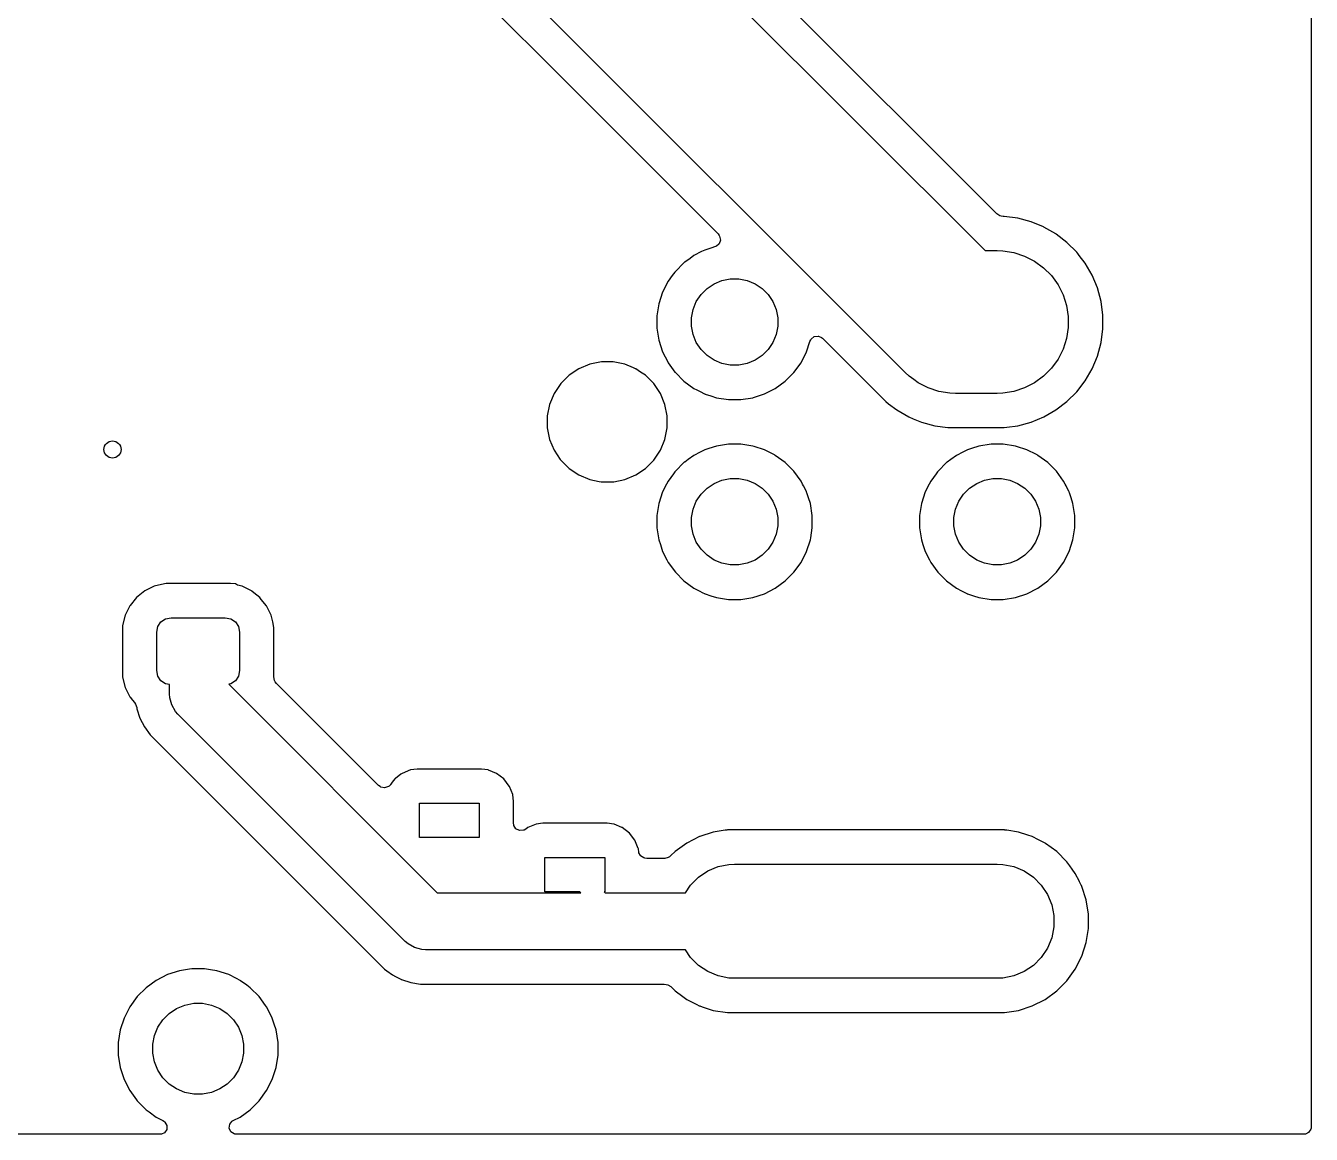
# Model space of a CAD drawing. Header units: inches. Extents: x 1.32 to 5.22, y -7.01 to -1.14.
# Drawn here: x 4.33 to 5.217, y -7.008 to -6.243 of the extents above; entities that cross this region are included whole.
import ezdxf

# ---------------------------------------------------------------- set-up
doc = ezdxf.new("R2010")
doc.units = ezdxf.units.IN
doc.header["$MEASUREMENT"] = 0
doc.layers.add('B.Cu', color=153, linetype='CONTINUOUS', true_color=0x4d7fc4)

msp = doc.modelspace()

# ---------------------------------------------------------------- linework, layer by layer
at = {"layer": 'B.Cu', "linetype": 'CONTINUOUS'}
for p, q in [((5.21652, -3.98178), (5.21652, -7.00227)), ((4.99959, -6.37294), (4.51966, -5.89301)), ((4.49409, -5.90088), (4.99152, -6.3983)), ((4.93634, -6.48231), (4.41008, -5.95606)), ((4.38999, -5.9694), (4.70321, -6.28262)), ((4.70321, -6.28262), (4.80737, -6.38678)), ((5.00167, -6.37417), (4.99959, -6.37294)), ((5.00266, -6.37446), (5.00167, -6.37417)), ((5.00404, -6.37466), (5.00266, -6.37446)), ((5.00466, -6.37466), (5.00404, -6.37466)), ((5.01412, -6.37591), (5.00466, -6.37466)), ((5.00466, -6.37466), (5.00466, -6.37466)), ((5.00466, -6.37466), (5.00466, -6.37466)), ((5.02335, -6.37838), (5.01412, -6.37591)), ((5.03187, -6.38191), (5.02335, -6.37838)), ((5.03217, -6.38203), (5.03187, -6.38191)), ((5.03187, -6.38191), (5.03187, -6.38191)), ((5.03187, -6.38191), (5.03187, -6.38191)), ((5.04044, -6.38681), (5.03217, -6.38203)), ((5.03217, -6.38203), (5.03217, -6.38203)), ((4.80737, -6.38678), (4.8082, -6.38789)), ((4.80905, -6.39106), (4.80809, -6.39364)), ((4.8082, -6.38789), (4.80844, -6.38832)), ((4.80844, -6.38832), (4.80846, -6.38837)), ((4.80846, -6.38837), (4.80905, -6.39106)), ((5.04046, -6.38682), (5.04044, -6.38681)), ((5.04044, -6.38681), (5.04044, -6.38681)), ((5.04051, -6.38686), (5.04046, -6.38682)), ((5.04802, -6.39262), (5.04051, -6.38686)), ((5.05477, -6.39937), (5.04802, -6.39262)), ((5.04802, -6.39262), (5.04802, -6.39262)), ((5.04802, -6.39262), (5.04802, -6.39262)), ((5.04802, -6.39262), (5.04802, -6.39262)), ((4.79605, -6.39898), (4.7907, -6.4017)), ((4.79822, -6.39788), (4.79605, -6.39898)), ((4.80236, -6.39653), (4.79822, -6.39788)), ((4.80554, -6.3955), (4.80236, -6.39653)), ((4.80628, -6.39519), (4.80554, -6.3955)), ((4.80635, -6.39515), (4.80628, -6.39519)), ((4.80801, -6.39374), (4.80635, -6.39515)), ((4.80809, -6.39364), (4.80801, -6.39374)), ((4.80809, -6.39364), (4.80809, -6.39364)), ((4.99152, -6.3983), (4.99988, -6.3983)), ((4.99988, -6.3983), (5.00374, -6.39845)), ((5.00374, -6.39845), (5.01137, -6.39966)), ((5.01137, -6.39966), (5.01871, -6.40205)), ((5.05549, -6.40031), (5.05477, -6.39937)), ((5.05477, -6.39937), (5.05477, -6.39937)), ((5.05652, -6.40165), (5.05549, -6.40031)), ((4.78406, -6.40648), (4.77775, -6.4128)), ((4.78435, -6.40632), (4.78406, -6.40648)), ((4.78805, -6.40363), (4.78435, -6.40632)), ((4.7907, -6.4017), (4.78805, -6.40363)), ((4.78805, -6.40363), (4.78805, -6.40363)), ((4.7907, -6.4017), (4.7907, -6.4017)), ((5.01871, -6.40205), (5.02559, -6.40555)), ((5.02559, -6.40555), (5.03184, -6.41009)), ((5.03184, -6.41009), (5.0373, -6.41555)), ((5.06059, -6.40695), (5.05652, -6.40165)), ((5.05652, -6.40165), (5.05652, -6.40165)), ((5.06536, -6.41522), (5.06059, -6.40695)), ((4.77579, -6.41555), (4.77297, -6.41944)), ((4.77758, -6.41309), (4.77579, -6.41555)), ((4.77579, -6.41555), (4.77579, -6.41555)), ((4.77775, -6.4128), (4.77758, -6.41309)), ((4.80467, -6.42113), (4.81009, -6.41888)), ((4.81009, -6.41888), (4.81584, -6.41774)), ((4.81584, -6.41774), (4.82171, -6.41774)), ((4.82171, -6.41774), (4.82746, -6.41888)), ((4.82746, -6.41888), (4.83288, -6.42113)), ((5.0373, -6.41555), (5.04184, -6.4218)), ((5.06902, -6.42405), (5.06536, -6.41522)), ((5.06536, -6.41522), (5.06536, -6.41522)), ((5.06536, -6.41522), (5.06536, -6.41522)), ((4.76914, -6.42695), (4.76653, -6.43497)), ((4.77297, -6.41944), (4.76914, -6.42695)), ((4.76914, -6.42695), (4.76914, -6.42695)), ((4.76914, -6.42695), (4.76914, -6.42695)), ((4.77297, -6.41944), (4.77297, -6.41944)), ((4.79565, -6.42853), (4.7998, -6.42438)), ((4.7998, -6.42438), (4.80467, -6.42113)), ((4.83288, -6.42113), (4.83776, -6.42438)), ((4.83776, -6.42438), (4.84191, -6.42853)), ((5.04184, -6.4218), (5.04535, -6.42868)), ((5.07149, -6.43327), (5.06902, -6.42405)), ((4.76653, -6.43497), (4.76521, -6.4433)), ((4.79014, -6.43883), (4.79239, -6.43341)), ((4.79239, -6.43341), (4.79565, -6.42853)), ((4.84191, -6.42853), (4.84517, -6.43341)), ((4.84517, -6.43341), (4.84741, -6.43883)), ((5.04535, -6.42868), (5.04773, -6.43603)), ((5.04773, -6.43603), (5.04894, -6.44365)), ((5.07273, -6.44274), (5.07149, -6.43327)), ((4.76521, -6.4433), (4.76521, -6.45173)), ((4.789, -6.44458), (4.79014, -6.43883)), ((4.789, -6.45045), (4.789, -6.44458)), ((4.84741, -6.43883), (4.84855, -6.44458)), ((4.84855, -6.44458), (4.84855, -6.45045)), ((5.04894, -6.44365), (5.04894, -6.45137)), ((5.07273, -6.45229), (5.07273, -6.44274)), ((4.76521, -6.45173), (4.76653, -6.46006)), ((4.79014, -6.4562), (4.789, -6.45045)), ((4.84855, -6.45045), (4.84741, -6.4562)), ((5.04894, -6.45137), (5.04773, -6.459)), ((5.07149, -6.46176), (5.07273, -6.45229)), ((4.76653, -6.46006), (4.76653, -6.46006)), ((4.76653, -6.46006), (4.76914, -6.46807)), ((4.79239, -6.46162), (4.79014, -6.4562)), ((4.79565, -6.4665), (4.79239, -6.46162)), ((4.84517, -6.46162), (4.84191, -6.4665)), ((4.84741, -6.4562), (4.84517, -6.46162)), ((4.86842, -6.46807), (4.8707, -6.46104)), ((4.8707, -6.46104), (4.87132, -6.45979)), ((4.87132, -6.45979), (4.87163, -6.45934)), ((4.87163, -6.45934), (4.87375, -6.4576)), ((4.87375, -6.4576), (4.87649, -6.45728)), ((4.87649, -6.45728), (4.87662, -6.45731)), ((4.87662, -6.45731), (4.87863, -6.45815)), ((4.87863, -6.45815), (4.87869, -6.45819)), ((4.87869, -6.45819), (4.8793, -6.45871)), ((4.8793, -6.45871), (4.9161, -6.49551)), ((5.04773, -6.459), (5.04535, -6.46635)), ((5.06902, -6.47098), (5.07149, -6.46176)), ((4.76914, -6.46807), (4.77269, -6.47505)), ((4.7998, -6.47064), (4.79565, -6.4665)), ((4.80467, -6.4739), (4.7998, -6.47064)), ((4.83776, -6.47064), (4.83288, -6.4739)), ((4.84191, -6.4665), (4.83776, -6.47064)), ((4.86459, -6.47559), (4.86842, -6.46807)), ((5.04535, -6.46635), (5.04184, -6.47323)), ((5.06536, -6.47981), (5.06902, -6.47098)), ((4.71139, -6.47976), (4.70462, -6.48429)), ((4.71892, -6.47664), (4.71139, -6.47976)), ((4.72691, -6.47505), (4.71892, -6.47664)), ((4.71892, -6.47664), (4.71892, -6.47664)), ((4.73506, -6.47505), (4.72691, -6.47505)), ((4.72691, -6.47505), (4.72691, -6.47505)), ((4.72691, -6.47505), (4.72691, -6.47505)), ((4.74305, -6.47664), (4.73506, -6.47505)), ((4.73506, -6.47505), (4.73506, -6.47505)), ((4.73506, -6.47505), (4.73506, -6.47505)), ((4.74905, -6.47913), (4.74305, -6.47664)), ((4.74305, -6.47664), (4.74305, -6.47664)), ((4.74305, -6.47664), (4.74305, -6.47664)), ((4.74305, -6.47664), (4.74305, -6.47664)), ((4.75047, -6.47972), (4.74905, -6.47913)), ((4.7505, -6.47973), (4.75047, -6.47972)), ((4.75057, -6.47976), (4.7505, -6.47973)), ((4.75396, -6.48202), (4.75057, -6.47976)), ((4.77269, -6.47505), (4.77269, -6.47505)), ((4.77269, -6.47505), (4.77297, -6.47559)), ((4.77297, -6.47559), (4.77764, -6.48202)), ((4.81009, -6.47615), (4.80467, -6.4739)), ((4.81584, -6.47729), (4.81009, -6.47615)), ((4.82171, -6.47729), (4.81584, -6.47729)), ((4.82746, -6.47615), (4.82171, -6.47729)), ((4.83288, -6.4739), (4.82746, -6.47615)), ((4.85963, -6.48241), (4.86459, -6.47559)), ((5.0373, -6.47947), (5.03184, -6.48494)), ((5.04184, -6.47323), (5.0373, -6.47947)), ((5.06059, -6.48808), (5.06536, -6.47981)), ((4.69886, -6.49005), (4.69433, -6.49682)), ((4.70462, -6.48429), (4.69886, -6.49005)), ((4.75735, -6.48429), (4.75396, -6.48202)), ((4.75396, -6.48202), (4.75396, -6.48202)), ((4.76311, -6.49005), (4.75735, -6.48429)), ((4.75735, -6.48429), (4.75735, -6.48429)), ((4.76763, -6.49682), (4.76311, -6.49005)), ((4.76311, -6.49005), (4.76311, -6.49005)), ((4.76311, -6.49005), (4.76311, -6.49005)), ((4.76311, -6.49005), (4.76311, -6.49005)), ((4.76311, -6.49005), (4.76311, -6.49005)), ((4.76311, -6.49005), (4.76311, -6.49005)), ((4.76311, -6.49005), (4.76311, -6.49005)), ((4.76311, -6.49005), (4.76311, -6.49005)), ((4.77764, -6.48202), (4.77792, -6.48241)), ((4.77792, -6.48241), (4.78388, -6.48837)), ((4.78388, -6.48837), (4.7907, -6.49332)), ((4.84685, -6.49332), (4.85367, -6.48837)), ((4.85367, -6.48837), (4.85963, -6.48241)), ((4.93917, -6.48494), (4.93634, -6.48231)), ((4.94242, -6.48729), (4.93917, -6.48494)), ((4.94542, -6.48947), (4.94242, -6.48729)), ((4.9523, -6.49298), (4.94542, -6.48947)), ((5.02559, -6.48947), (5.01871, -6.49298)), ((5.03184, -6.48494), (5.02559, -6.48947)), ((5.05477, -6.49565), (5.06059, -6.48808)), ((4.69433, -6.49682), (4.69121, -6.50435)), ((4.77075, -6.50435), (4.76763, -6.49682)), ((4.7907, -6.49332), (4.79279, -6.49439)), ((4.79279, -6.49439), (4.79508, -6.49556)), ((4.79508, -6.49556), (4.79796, -6.49702)), ((4.79796, -6.49702), (4.79803, -6.49706)), ((4.79803, -6.49706), (4.79817, -6.49713)), ((4.79817, -6.49713), (4.79825, -6.49717)), ((4.79825, -6.49717), (4.7984, -6.49721)), ((4.7984, -6.49721), (4.80251, -6.49855)), ((4.80251, -6.49855), (4.80251, -6.49855)), ((4.80251, -6.49855), (4.80251, -6.49855)), ((4.80251, -6.49855), (4.80623, -6.49976)), ((4.83173, -6.49963), (4.83934, -6.49715)), ((4.83934, -6.49715), (4.84685, -6.49332)), ((4.9161, -6.49551), (4.91611, -6.49552)), ((4.91611, -6.49552), (4.91957, -6.49898)), ((4.91957, -6.49898), (4.923, -6.50241)), ((4.95965, -6.49537), (4.9523, -6.49298)), ((4.96727, -6.49657), (4.95965, -6.49537)), ((4.97114, -6.49673), (4.96727, -6.49657)), ((4.99988, -6.49673), (4.97114, -6.49673)), ((5.00374, -6.49657), (4.99988, -6.49673)), ((5.01137, -6.49537), (5.00374, -6.49657)), ((5.01871, -6.49298), (5.01137, -6.49537)), ((5.04802, -6.50241), (5.05477, -6.49565)), ((5.05477, -6.49565), (5.05477, -6.49565)), ((4.69121, -6.50435), (4.68962, -6.51234)), ((4.69121, -6.50435), (4.69121, -6.50435)), ((4.77234, -6.51234), (4.77075, -6.50435)), ((4.80623, -6.49976), (4.81456, -6.50108)), ((4.81456, -6.50108), (4.81456, -6.50108)), ((4.81456, -6.50108), (4.82299, -6.50108)), ((4.82299, -6.50108), (4.83132, -6.49976)), ((4.82299, -6.50108), (4.82299, -6.50108)), ((4.83132, -6.49976), (4.83173, -6.49963)), ((4.923, -6.50241), (4.923, -6.50241)), ((4.923, -6.50241), (4.923, -6.50241)), ((4.923, -6.50241), (4.923, -6.50241)), ((4.923, -6.50241), (4.92496, -6.50392)), ((4.92496, -6.50392), (4.93057, -6.50822)), ((5.04044, -6.50822), (5.04802, -6.50241)), ((5.04802, -6.50241), (5.04802, -6.50241)), ((5.04802, -6.50241), (5.04802, -6.50241)), ((4.68962, -6.51234), (4.68962, -6.51234)), ((4.68962, -6.51234), (4.68962, -6.52049)), ((4.77234, -6.52048), (4.77234, -6.51234)), ((4.93057, -6.50822), (4.93885, -6.513)), ((4.93885, -6.513), (4.93887, -6.51301)), ((4.93887, -6.51301), (4.9419, -6.51426)), ((4.9419, -6.51426), (4.9419, -6.51426)), ((4.9419, -6.51426), (4.94767, -6.51665)), ((4.94767, -6.51665), (4.95689, -6.51912)), ((5.01412, -6.51912), (5.02335, -6.51665)), ((5.02335, -6.51665), (5.03217, -6.513)), ((5.03217, -6.513), (5.04044, -6.50822)), ((4.68962, -6.52049), (4.68962, -6.52049)), ((4.68962, -6.52049), (4.68962, -6.52049)), ((4.68962, -6.52049), (4.69121, -6.52847)), ((4.77075, -6.52848), (4.77234, -6.52048)), ((4.95689, -6.51912), (4.96588, -6.52031)), ((4.96588, -6.52031), (4.96636, -6.52037)), ((4.96636, -6.52037), (4.96636, -6.52037)), ((4.96636, -6.52037), (4.96636, -6.52037)), ((4.96636, -6.52037), (4.97606, -6.52037)), ((4.97606, -6.52037), (4.97614, -6.52037)), ((4.97614, -6.52037), (4.97614, -6.52037)), ((4.97614, -6.52037), (5.00465, -6.52037)), ((5.00465, -6.52037), (5.00466, -6.52037)), ((5.00466, -6.52037), (5.00655, -6.52012)), ((5.00655, -6.52012), (5.01412, -6.51912)), ((4.69121, -6.52847), (4.69121, -6.52847)), ((4.69121, -6.52847), (4.69121, -6.52848)), ((4.69121, -6.52848), (4.69433, -6.536)), ((4.76763, -6.536), (4.77075, -6.52848)), ((4.80623, -6.53306), (4.80104, -6.53475)), ((4.81456, -6.53175), (4.80623, -6.53306)), ((4.82299, -6.53175), (4.81456, -6.53175)), ((4.81456, -6.53175), (4.81456, -6.53175)), ((4.81456, -6.53175), (4.81456, -6.53175)), ((4.83132, -6.53306), (4.82299, -6.53175)), ((4.82299, -6.53175), (4.82299, -6.53175)), ((4.82299, -6.53175), (4.82299, -6.53175)), ((4.83217, -6.53334), (4.83132, -6.53306)), ((4.83132, -6.53306), (4.83132, -6.53306)), ((4.83132, -6.53306), (4.83132, -6.53306)), ((4.83934, -6.53567), (4.83217, -6.53334)), ((4.98734, -6.53306), (4.98215, -6.53475)), ((4.99566, -6.53175), (4.98734, -6.53306)), ((5.0041, -6.53175), (4.99566, -6.53175)), ((4.99566, -6.53175), (4.99566, -6.53175)), ((4.99566, -6.53175), (4.99566, -6.53175)), ((5.01242, -6.53306), (5.0041, -6.53175)), ((5.0041, -6.53175), (5.0041, -6.53175)), ((5.0041, -6.53175), (5.0041, -6.53175)), ((5.01328, -6.53334), (5.01242, -6.53306)), ((5.01242, -6.53306), (5.01242, -6.53306)), ((5.01242, -6.53306), (5.01242, -6.53306)), ((5.02044, -6.53567), (5.01328, -6.53334)), ((4.69433, -6.536), (4.69856, -6.54233)), ((4.69856, -6.54233), (4.69886, -6.54278)), ((4.69886, -6.54278), (4.70462, -6.54854)), ((4.75735, -6.54854), (4.76311, -6.54278)), ((4.76311, -6.54278), (4.76763, -6.536)), ((4.78681, -6.54233), (4.78435, -6.54411)), ((4.7907, -6.5395), (4.78681, -6.54233)), ((4.78681, -6.54233), (4.78681, -6.54233)), ((4.795, -6.53731), (4.7907, -6.5395)), ((4.79822, -6.53567), (4.795, -6.53731)), ((4.80104, -6.53475), (4.79822, -6.53567)), ((4.84591, -6.53902), (4.83934, -6.53567)), ((4.83934, -6.53567), (4.83934, -6.53567)), ((4.84631, -6.53922), (4.84591, -6.53902)), ((4.84685, -6.5395), (4.84631, -6.53922)), ((4.85367, -6.54445), (4.84685, -6.5395)), ((4.96792, -6.54233), (4.96545, -6.54411)), ((4.97181, -6.5395), (4.96792, -6.54233)), ((4.96792, -6.54233), (4.96792, -6.54233)), ((4.97611, -6.53731), (4.97181, -6.5395)), ((4.97932, -6.53567), (4.97611, -6.53731)), ((4.98215, -6.53475), (4.97932, -6.53567)), ((5.02701, -6.53902), (5.02044, -6.53567)), ((5.02044, -6.53567), (5.02044, -6.53567)), ((5.02741, -6.53922), (5.02701, -6.53902)), ((5.02795, -6.5395), (5.02741, -6.53922)), ((5.03477, -6.54445), (5.02795, -6.5395)), ((4.70462, -6.54854), (4.70462, -6.54854)), ((4.70462, -6.54854), (4.70462, -6.54854)), ((4.70462, -6.54854), (4.70462, -6.54854)), ((4.70462, -6.54854), (4.70462, -6.54854)), ((4.70462, -6.54854), (4.70462, -6.54854)), ((4.70462, -6.54854), (4.70462, -6.54854)), ((4.70462, -6.54854), (4.70462, -6.54854)), ((4.70462, -6.54854), (4.71139, -6.55306)), ((4.75057, -6.55306), (4.75735, -6.54854)), ((4.77662, -6.5522), (4.77297, -6.55724)), ((4.77758, -6.55088), (4.77662, -6.5522)), ((4.77662, -6.5522), (4.77662, -6.5522)), ((4.77775, -6.55059), (4.77758, -6.55088)), ((4.78406, -6.54428), (4.77775, -6.55059)), ((4.78435, -6.54411), (4.78406, -6.54428)), ((4.85963, -6.55042), (4.85367, -6.54445)), ((4.86459, -6.55724), (4.85963, -6.55042)), ((4.95773, -6.5522), (4.95407, -6.55724)), ((4.95868, -6.55088), (4.95773, -6.5522)), ((4.95773, -6.5522), (4.95773, -6.5522)), ((4.95885, -6.55059), (4.95868, -6.55088)), ((4.96516, -6.54428), (4.95885, -6.55059)), ((4.96545, -6.54411), (4.96516, -6.54428)), ((5.04074, -6.55042), (5.03477, -6.54445)), ((5.04569, -6.55724), (5.04074, -6.55042)), ((4.71139, -6.55306), (4.71892, -6.55618)), ((4.71892, -6.55618), (4.72543, -6.55748)), ((4.72543, -6.55748), (4.72679, -6.55775)), ((4.72679, -6.55775), (4.72688, -6.55777)), ((4.72688, -6.55777), (4.72691, -6.55777)), ((4.72691, -6.55777), (4.73506, -6.55777)), ((4.73506, -6.55777), (4.73522, -6.55777)), ((4.73522, -6.55777), (4.73553, -6.55768)), ((4.73553, -6.55768), (4.74305, -6.55618)), ((4.74305, -6.55618), (4.75057, -6.55306)), ((4.77184, -6.55944), (4.76914, -6.56475)), ((4.77297, -6.55724), (4.77184, -6.55944)), ((4.7998, -6.56218), (4.80467, -6.55892)), ((4.80467, -6.55892), (4.81009, -6.55668)), ((4.81009, -6.55668), (4.81584, -6.55553)), ((4.81584, -6.55553), (4.82171, -6.55553)), ((4.82171, -6.55553), (4.82746, -6.55668)), ((4.82746, -6.55668), (4.83288, -6.55892)), ((4.83288, -6.55892), (4.83776, -6.56218)), ((4.86571, -6.55944), (4.86459, -6.55724)), ((4.86631, -6.56062), (4.86571, -6.55944)), ((4.86829, -6.56449), (4.86631, -6.56062)), ((4.86631, -6.56062), (4.86631, -6.56062)), ((4.95294, -6.55944), (4.95024, -6.56475)), ((4.95407, -6.55724), (4.95294, -6.55944)), ((4.9809, -6.56218), (4.98578, -6.55892)), ((4.98578, -6.55892), (4.99119, -6.55668)), ((4.99119, -6.55668), (4.99695, -6.55553)), ((4.99695, -6.55553), (5.00281, -6.55553)), ((5.00281, -6.55553), (5.00857, -6.55668)), ((5.00857, -6.55668), (5.01398, -6.55892)), ((5.01398, -6.55892), (5.01886, -6.56218)), ((5.04682, -6.55944), (5.04569, -6.55724)), ((5.04742, -6.56062), (5.04682, -6.55944)), ((5.04939, -6.56449), (5.04742, -6.56062)), ((5.04742, -6.56062), (5.04742, -6.56062)), ((4.76914, -6.56475), (4.76653, -6.57277)), ((4.76914, -6.56475), (4.76914, -6.56475)), ((4.76914, -6.56475), (4.76914, -6.56475)), ((4.79239, -6.5712), (4.79565, -6.56633)), ((4.79565, -6.56633), (4.7998, -6.56218)), ((4.83776, -6.56218), (4.84191, -6.56633)), ((4.84191, -6.56633), (4.84517, -6.5712)), ((4.86832, -6.56456), (4.86829, -6.56449)), ((4.86839, -6.5647), (4.86832, -6.56456)), ((4.86843, -6.56478), (4.86839, -6.5647)), ((4.86848, -6.56493), (4.86843, -6.56478)), ((4.86865, -6.56546), (4.86848, -6.56493)), ((4.86977, -6.56892), (4.86865, -6.56546)), ((4.87102, -6.57277), (4.86977, -6.56892)), ((4.95024, -6.56475), (4.94764, -6.57277)), ((4.95024, -6.56475), (4.95024, -6.56475)), ((4.95024, -6.56475), (4.95024, -6.56475)), ((4.97349, -6.5712), (4.97675, -6.56633)), ((4.97675, -6.56633), (4.9809, -6.56218)), ((5.01886, -6.56218), (5.02301, -6.56633)), ((5.02301, -6.56633), (5.02627, -6.5712)), ((5.04943, -6.56456), (5.04939, -6.56449)), ((5.0495, -6.5647), (5.04943, -6.56456)), ((5.04954, -6.56478), (5.0495, -6.5647)), ((5.04958, -6.56493), (5.04954, -6.56478)), ((5.04975, -6.56546), (5.04958, -6.56493)), ((5.05087, -6.56892), (5.04975, -6.56546)), ((5.05212, -6.57277), (5.05087, -6.56892)), ((4.76653, -6.57277), (4.76521, -6.58109)), ((4.789, -6.58238), (4.79014, -6.57662)), ((4.79014, -6.57662), (4.79239, -6.5712)), ((4.84517, -6.5712), (4.84741, -6.57662)), ((4.84741, -6.57662), (4.84855, -6.58238)), ((4.87234, -6.58109), (4.87102, -6.57277)), ((4.94764, -6.57277), (4.94632, -6.58109)), ((4.9701, -6.58238), (4.97125, -6.57662)), ((4.97125, -6.57662), (4.97349, -6.5712)), ((5.02627, -6.5712), (5.02851, -6.57662)), ((5.02851, -6.57662), (5.02966, -6.58238)), ((5.05344, -6.58109), (5.05212, -6.57277)), ((4.76521, -6.58109), (4.76521, -6.58952)), ((4.789, -6.58824), (4.789, -6.58238)), ((4.84855, -6.58238), (4.84855, -6.58824)), ((4.87234, -6.58952), (4.87234, -6.58109)), ((4.87234, -6.58109), (4.87234, -6.58109)), ((4.94632, -6.58109), (4.94632, -6.58952)), ((4.9701, -6.58824), (4.9701, -6.58238)), ((5.02966, -6.58238), (5.02966, -6.58824)), ((5.05344, -6.58952), (5.05344, -6.58109)), ((4.76521, -6.58952), (4.76652, -6.5978)), ((4.79014, -6.59399), (4.789, -6.58824)), ((4.79239, -6.59941), (4.79014, -6.59399)), ((4.84741, -6.59399), (4.84517, -6.59941)), ((4.84855, -6.58824), (4.84741, -6.59399)), ((4.87102, -6.59785), (4.87125, -6.59642)), ((4.87125, -6.59642), (4.87234, -6.58952)), ((4.94632, -6.58952), (4.94763, -6.5978)), ((4.97125, -6.59399), (4.9701, -6.58824)), ((4.97349, -6.59941), (4.97125, -6.59399)), ((5.02851, -6.59399), (5.02627, -6.59941)), ((5.02966, -6.58824), (5.02851, -6.59399)), ((5.05212, -6.59785), (5.05235, -6.59642)), ((5.05235, -6.59642), (5.05344, -6.58952)), ((4.76652, -6.5978), (4.76653, -6.59785)), ((4.76653, -6.59785), (4.76759, -6.6011)), ((4.76759, -6.6011), (4.76914, -6.60587)), ((4.79565, -6.60429), (4.79239, -6.59941)), ((4.7998, -6.60844), (4.79565, -6.60429)), ((4.84191, -6.60429), (4.83776, -6.60844)), ((4.84517, -6.59941), (4.84191, -6.60429)), ((4.86842, -6.60587), (4.87102, -6.59785)), ((4.94763, -6.5978), (4.94764, -6.59785)), ((4.94764, -6.59785), (4.94869, -6.6011)), ((4.94869, -6.6011), (4.95024, -6.60587)), ((4.97675, -6.60429), (4.97349, -6.59941)), ((4.9809, -6.60844), (4.97675, -6.60429)), ((5.02301, -6.60429), (5.01886, -6.60844)), ((5.02627, -6.59941), (5.02301, -6.60429)), ((5.04952, -6.60587), (5.05212, -6.59785)), ((4.76914, -6.60587), (4.76914, -6.60587)), ((4.76914, -6.60587), (4.77208, -6.61164)), ((4.77208, -6.61164), (4.77208, -6.61164)), ((4.77208, -6.61164), (4.77208, -6.61164)), ((4.77208, -6.61164), (4.77297, -6.61338)), ((4.77297, -6.61338), (4.77792, -6.6202)), ((4.80467, -6.6117), (4.7998, -6.60844)), ((4.81009, -6.61394), (4.80467, -6.6117)), ((4.81584, -6.61509), (4.81009, -6.61394)), ((4.82746, -6.61394), (4.82171, -6.61509)), ((4.83288, -6.6117), (4.82746, -6.61394)), ((4.83776, -6.60844), (4.83288, -6.6117)), ((4.85963, -6.6202), (4.86459, -6.61338)), ((4.86459, -6.61338), (4.86842, -6.60587)), ((4.95024, -6.60587), (4.95024, -6.60587)), ((4.95024, -6.60587), (4.95318, -6.61164)), ((4.95318, -6.61164), (4.95318, -6.61164)), ((4.95318, -6.61164), (4.95318, -6.61164)), ((4.95318, -6.61164), (4.95407, -6.61338)), ((4.95407, -6.61338), (4.95902, -6.6202)), ((4.98578, -6.6117), (4.9809, -6.60844)), ((4.99119, -6.61394), (4.98578, -6.6117)), ((4.99695, -6.61509), (4.99119, -6.61394)), ((5.00857, -6.61394), (5.00281, -6.61509)), ((5.01398, -6.6117), (5.00857, -6.61394)), ((5.01886, -6.60844), (5.01398, -6.6117)), ((5.04074, -6.6202), (5.04569, -6.61338)), ((5.04569, -6.61338), (5.04952, -6.60587)), ((4.77792, -6.6202), (4.78388, -6.62616)), ((4.82171, -6.61509), (4.81584, -6.61509)), ((4.85367, -6.62616), (4.85963, -6.6202)), ((4.95902, -6.6202), (4.96499, -6.62616)), ((5.00281, -6.61509), (4.99695, -6.61509)), ((5.03477, -6.62616), (5.04074, -6.6202)), ((4.41849, -6.62981), (4.41198, -6.63304)), ((4.4185, -6.6298), (4.41849, -6.62981)), ((4.42557, -6.62804), (4.4185, -6.6298)), ((4.4185, -6.6298), (4.4185, -6.6298)), ((4.42674, -6.62796), (4.42557, -6.62804)), ((4.42721, -6.62793), (4.42674, -6.62796)), ((4.42674, -6.62796), (4.42674, -6.62796)), ((4.47043, -6.62793), (4.42721, -6.62793)), ((4.47084, -6.62796), (4.47043, -6.62793)), ((4.47043, -6.62793), (4.47043, -6.62793)), ((4.47121, -6.62799), (4.47084, -6.62796)), ((4.47084, -6.62796), (4.47084, -6.62796)), ((4.47456, -6.62821), (4.47121, -6.62799)), ((4.4759, -6.629), (4.47456, -6.62821)), ((4.47913, -6.6298), (4.4759, -6.629)), ((4.47914, -6.6298), (4.47913, -6.6298)), ((4.48566, -6.63304), (4.47914, -6.6298)), ((4.78388, -6.62616), (4.7907, -6.63112)), ((4.7907, -6.63112), (4.79425, -6.63293)), ((4.83934, -6.63495), (4.84685, -6.63112)), ((4.84685, -6.63112), (4.85367, -6.62616)), ((4.96499, -6.62616), (4.97181, -6.63112)), ((4.97181, -6.63112), (4.97536, -6.63293)), ((5.02044, -6.63495), (5.02795, -6.63112)), ((5.02795, -6.63112), (5.03477, -6.62616)), ((4.4063, -6.6376), (4.40181, -6.64319)), ((4.41198, -6.63304), (4.4063, -6.6376)), ((4.4063, -6.6376), (4.4063, -6.6376)), ((4.48568, -6.63305), (4.48566, -6.63304)), ((4.48577, -6.63312), (4.48568, -6.63305)), ((4.48587, -6.6332), (4.48577, -6.63312)), ((4.48724, -6.63431), (4.48587, -6.6332)), ((4.49134, -6.6376), (4.48724, -6.63431)), ((4.49236, -6.63887), (4.49134, -6.6376)), ((4.4959, -6.64328), (4.49236, -6.63887)), ((4.49236, -6.63887), (4.49236, -6.63887)), ((4.79425, -6.63293), (4.79696, -6.63431)), ((4.79696, -6.63431), (4.79796, -6.63482)), ((4.79796, -6.63482), (4.79803, -6.63486)), ((4.79803, -6.63486), (4.79817, -6.63493)), ((4.79817, -6.63493), (4.79825, -6.63497)), ((4.79825, -6.63497), (4.7984, -6.63501)), ((4.7984, -6.63501), (4.80251, -6.63634)), ((4.80251, -6.63634), (4.80251, -6.63634)), ((4.80251, -6.63634), (4.80251, -6.63634)), ((4.80251, -6.63634), (4.80623, -6.63755)), ((4.80623, -6.63755), (4.81456, -6.63887)), ((4.81456, -6.63887), (4.81456, -6.63887)), ((4.81456, -6.63887), (4.82299, -6.63887)), ((4.82299, -6.63887), (4.83132, -6.63755)), ((4.82299, -6.63887), (4.82299, -6.63887)), ((4.83132, -6.63755), (4.83934, -6.63495)), ((4.97536, -6.63293), (4.97806, -6.63431)), ((4.97806, -6.63431), (4.97906, -6.63482)), ((4.97906, -6.63482), (4.97913, -6.63486)), ((4.97913, -6.63486), (4.97927, -6.63493)), ((4.97927, -6.63493), (4.97935, -6.63497)), ((4.97935, -6.63497), (4.9795, -6.63501)), ((4.9795, -6.63501), (4.98362, -6.63634)), ((4.98362, -6.63634), (4.98362, -6.63634)), ((4.98362, -6.63634), (4.98362, -6.63634)), ((4.98362, -6.63634), (4.98734, -6.63755)), ((4.98734, -6.63755), (4.99566, -6.63887)), ((4.99566, -6.63887), (4.99566, -6.63887)), ((4.99566, -6.63887), (5.0041, -6.63887)), ((5.0041, -6.63887), (5.01242, -6.63755)), ((5.0041, -6.63887), (5.0041, -6.63887)), ((5.01242, -6.63755), (5.02044, -6.63495)), ((4.40174, -6.64328), (4.39851, -6.6498)), ((4.40181, -6.64319), (4.40174, -6.64328)), ((4.49593, -6.64334), (4.4959, -6.64328)), ((4.4959, -6.64328), (4.4959, -6.64328)), ((4.49914, -6.6498), (4.49593, -6.64334)), ((4.39674, -6.65687), (4.39663, -6.65851)), ((4.39663, -6.65851), (4.39663, -6.6909)), ((4.3985, -6.6498), (4.39674, -6.65687)), ((4.39851, -6.6498), (4.3985, -6.6498)), ((4.42028, -6.66142), (4.42102, -6.65765)), ((4.42102, -6.65765), (4.42316, -6.65446)), ((4.42316, -6.65446), (4.42635, -6.65232)), ((4.42635, -6.65232), (4.43012, -6.65157)), ((4.43012, -6.65157), (4.46752, -6.65157)), ((4.46752, -6.65157), (4.47129, -6.65232)), ((4.47129, -6.65232), (4.47448, -6.65446)), ((4.47448, -6.65446), (4.47661, -6.65765)), ((4.47661, -6.65765), (4.47736, -6.66142)), ((4.50025, -6.65428), (4.49914, -6.6498)), ((4.50089, -6.65686), (4.50025, -6.65428)), ((4.50089, -6.65687), (4.50089, -6.65686)), ((4.501, -6.65851), (4.50089, -6.65687)), ((4.501, -6.6909), (4.501, -6.65851)), ((4.42028, -6.68799), (4.42028, -6.66142)), ((4.47736, -6.66142), (4.47736, -6.68799)), ((4.39663, -6.6909), (4.39674, -6.69254)), ((4.39674, -6.69254), (4.39674, -6.69254)), ((4.39674, -6.69254), (4.39674, -6.69254)), ((4.39674, -6.69254), (4.3985, -6.69961)), ((4.42102, -6.69176), (4.42028, -6.68799)), ((4.42316, -6.69495), (4.42102, -6.69176)), ((4.47661, -6.69176), (4.47448, -6.69495)), ((4.47736, -6.68799), (4.47661, -6.69176)), ((4.50092, -6.6922), (4.501, -6.6909)), ((4.5015, -6.69487), (4.50092, -6.6922)), ((4.3985, -6.69961), (4.3985, -6.69961)), ((4.3985, -6.69961), (4.3985, -6.69961)), ((4.3985, -6.69961), (4.40175, -6.70615)), ((4.42635, -6.69709), (4.42316, -6.69495)), ((4.42913, -6.69764), (4.42635, -6.69709)), ((4.42913, -6.70413), (4.42913, -6.69764)), ((4.47129, -6.69709), (4.46989, -6.69736)), ((4.46989, -6.69736), (4.61374, -6.84121)), ((4.47448, -6.69495), (4.47129, -6.69709)), ((4.50197, -6.69574), (4.5015, -6.69487)), ((4.50281, -6.69685), (4.50197, -6.69574)), ((4.57319, -6.76724), (4.50281, -6.69685)), ((4.40175, -6.70615), (4.40182, -6.70624)), ((4.40182, -6.70624), (4.40182, -6.70624)), ((4.40182, -6.70624), (4.4019, -6.70634)), ((4.4019, -6.70634), (4.40354, -6.70838)), ((4.40354, -6.70838), (4.40492, -6.71009)), ((4.40492, -6.71009), (4.40558, -6.71117)), ((4.40558, -6.71117), (4.40608, -6.7123)), ((4.4293, -6.7067), (4.42913, -6.70413)), ((4.43021, -6.71009), (4.4293, -6.7067)), ((4.4293, -6.7067), (4.4293, -6.7067)), ((4.43063, -6.71167), (4.43021, -6.71009)), ((4.4332, -6.71612), (4.43063, -6.71167)), ((4.40608, -6.7123), (4.40644, -6.71351)), ((4.40644, -6.71351), (4.40656, -6.71428)), ((4.40656, -6.71428), (4.40656, -6.71428)), ((4.40656, -6.71428), (4.40656, -6.71428)), ((4.40656, -6.71428), (4.40867, -6.72077)), ((4.4349, -6.71805), (4.4332, -6.71612)), ((4.4332, -6.71612), (4.4332, -6.71612)), ((4.59167, -6.87482), (4.4349, -6.71805)), ((4.40867, -6.72077), (4.41176, -6.72684)), ((4.41176, -6.72684), (4.41577, -6.73236)), ((4.41577, -6.73236), (4.57736, -6.89395)), ((4.59983, -6.75589), (4.59521, -6.75649)), ((4.64427, -6.75589), (4.59983, -6.75589)), ((4.59983, -6.75589), (4.59983, -6.75589)), ((4.64434, -6.7559), (4.64427, -6.75589)), ((4.64427, -6.75589), (4.64427, -6.75589)), ((4.64427, -6.75589), (4.64427, -6.75589)), ((4.64427, -6.75589), (4.64427, -6.75589)), ((4.64889, -6.75649), (4.64434, -6.7559)), ((4.58452, -6.76267), (4.5827, -6.76504)), ((4.58489, -6.76238), (4.58452, -6.76267)), ((4.58859, -6.75954), (4.58489, -6.76238)), ((4.58489, -6.76238), (4.58489, -6.76238)), ((4.58946, -6.75888), (4.58859, -6.75954)), ((4.59521, -6.75649), (4.58946, -6.75888)), ((4.59521, -6.75649), (4.59521, -6.75649)), ((4.59521, -6.75649), (4.59521, -6.75649)), ((4.64893, -6.75651), (4.64889, -6.75649)), ((4.64905, -6.75656), (4.64893, -6.75651)), ((4.65464, -6.75888), (4.64905, -6.75656)), ((4.65958, -6.76267), (4.65464, -6.75888)), ((4.65464, -6.75888), (4.65464, -6.75888)), ((4.66337, -6.7676), (4.65958, -6.76267)), ((4.57428, -6.76805), (4.57319, -6.76724)), ((4.57475, -6.76831), (4.57428, -6.76805)), ((4.5774, -6.76891), (4.57475, -6.76831)), ((4.57999, -6.76798), (4.5774, -6.76891)), ((4.58044, -6.76766), (4.57999, -6.76798)), ((4.58143, -6.76669), (4.58044, -6.76766)), ((4.58157, -6.76651), (4.58143, -6.76669)), ((4.58167, -6.76637), (4.58157, -6.76651)), ((4.5827, -6.76504), (4.58167, -6.76637)), ((4.66355, -6.76805), (4.66337, -6.7676)), ((4.66576, -6.77338), (4.66355, -6.76805)), ((4.66578, -6.77351), (4.66576, -6.77338)), ((4.66579, -6.77367), (4.66578, -6.77351)), ((4.66636, -6.77798), (4.66579, -6.77367)), ((4.60138, -6.80315), (4.60138, -6.77953)), ((4.60138, -6.77953), (4.64272, -6.77953)), ((4.64272, -6.77953), (4.64272, -6.80315)), ((4.66636, -6.7932), (4.66636, -6.77798)), ((4.66652, -6.79444), (4.66636, -6.7932)), ((4.66662, -6.79482), (4.66652, -6.79444)), ((4.66793, -6.79707), (4.66662, -6.79482)), ((4.67036, -6.79836), (4.66793, -6.79707)), ((4.6731, -6.79813), (4.67036, -6.79836)), ((4.67356, -6.79796), (4.6731, -6.79813)), ((4.67477, -6.79728), (4.67356, -6.79796)), ((4.67607, -6.79628), (4.67477, -6.79728)), ((4.68182, -6.7939), (4.67607, -6.79628)), ((4.67607, -6.79628), (4.67607, -6.79628)), ((4.68644, -6.79329), (4.68182, -6.7939)), ((4.68182, -6.7939), (4.68182, -6.7939)), ((4.68182, -6.7939), (4.68182, -6.7939)), ((4.68182, -6.7939), (4.68182, -6.7939)), ((4.73088, -6.79329), (4.68644, -6.79329)), ((4.68644, -6.79329), (4.68644, -6.79329)), ((4.73089, -6.79329), (4.73088, -6.79329)), ((4.73088, -6.79329), (4.73088, -6.79329)), ((4.73088, -6.79329), (4.73088, -6.79329)), ((4.73095, -6.7933), (4.73089, -6.79329)), ((4.7355, -6.7939), (4.73095, -6.7933)), ((4.73555, -6.79391), (4.7355, -6.7939)), ((4.73566, -6.79396), (4.73555, -6.79391)), ((4.74111, -6.79622), (4.73566, -6.79396)), ((4.74125, -6.79628), (4.74111, -6.79622)), ((4.74111, -6.79622), (4.74111, -6.79622)), ((4.74619, -6.80007), (4.74125, -6.79628)), ((4.74125, -6.79628), (4.74125, -6.79628)), ((4.74125, -6.79628), (4.74125, -6.79628)), ((4.74998, -6.80501), (4.74619, -6.80007)), ((4.74619, -6.80007), (4.74619, -6.80007)), ((4.74619, -6.80007), (4.74619, -6.80007)), ((4.80402, -6.79944), (4.79475, -6.80245)), ((4.81221, -6.79814), (4.80402, -6.79944)), ((4.80402, -6.79944), (4.80402, -6.79944)), ((4.81339, -6.79796), (4.81221, -6.79814)), ((4.81382, -6.79789), (4.81339, -6.79796)), ((5.00484, -6.79789), (4.81382, -6.79789)), ((4.81382, -6.79789), (4.81382, -6.79789)), ((5.00527, -6.79796), (5.00484, -6.79789)), ((5.00484, -6.79789), (5.00484, -6.79789)), ((5.00645, -6.79814), (5.00527, -6.79796)), ((5.01464, -6.79944), (5.00645, -6.79814)), ((5.02109, -6.80154), (5.01464, -6.79944)), ((4.64272, -6.80315), (4.60138, -6.80315)), ((4.75094, -6.80731), (4.74998, -6.80501)), ((4.75237, -6.81078), (4.75094, -6.80731)), ((4.78575, -6.80701), (4.77773, -6.81284)), ((4.79028, -6.8047), (4.78575, -6.80701)), ((4.79459, -6.8025), (4.79028, -6.8047)), ((4.79475, -6.80245), (4.79459, -6.8025)), ((5.02407, -6.8025), (5.02109, -6.80154)), ((5.02838, -6.8047), (5.02407, -6.8025)), ((5.03289, -6.807), (5.02838, -6.8047)), ((5.03291, -6.80701), (5.03289, -6.807)), ((5.0332, -6.80722), (5.03291, -6.80701)), ((5.03322, -6.80723), (5.0332, -6.80722)), ((5.04093, -6.81284), (5.03322, -6.80723)), ((4.68799, -6.84055), (4.68799, -6.81693)), ((4.68799, -6.81693), (4.72933, -6.81693)), ((4.72933, -6.81693), (4.72933, -6.84055)), ((4.7524, -6.81091), (4.75237, -6.81078)), ((4.75241, -6.81107), (4.7524, -6.81091)), ((4.75265, -6.81297), (4.75241, -6.81107)), ((4.75281, -6.81369), (4.75265, -6.81297)), ((4.75281, -6.8137), (4.75281, -6.81369)), ((4.75381, -6.81553), (4.75281, -6.8137)), ((4.75396, -6.81571), (4.75381, -6.81553)), ((4.75628, -6.8172), (4.75396, -6.81571)), ((4.75687, -6.81738), (4.75628, -6.8172)), ((4.75824, -6.81757), (4.75687, -6.81738)), ((4.77056, -6.81757), (4.75824, -6.81757)), ((4.7729, -6.81698), (4.77056, -6.81757)), ((4.77381, -6.81648), (4.7729, -6.81698)), ((4.77492, -6.81565), (4.77381, -6.81648)), ((4.77773, -6.81284), (4.77492, -6.81565)), ((4.77773, -6.81284), (4.77773, -6.81284)), ((5.04794, -6.81985), (5.04093, -6.81284)), ((5.04093, -6.81284), (5.04093, -6.81284)), ((5.04093, -6.81284), (5.04093, -6.81284)), ((5.04093, -6.81284), (5.04093, -6.81284)), ((4.7938, -6.83047), (4.80022, -6.82618)), ((4.80022, -6.82618), (4.80735, -6.82322)), ((4.80735, -6.82322), (4.81492, -6.82172)), ((4.81492, -6.82172), (4.81878, -6.82153)), ((4.81878, -6.82153), (4.99988, -6.82153)), ((4.99988, -6.82153), (5.00374, -6.82172)), ((5.00374, -6.82172), (5.01131, -6.82322)), ((5.01131, -6.82322), (5.01844, -6.82618)), ((5.01844, -6.82618), (5.02486, -6.83047)), ((5.04997, -6.82264), (5.04794, -6.81985)), ((5.04794, -6.81985), (5.04794, -6.81985)), ((5.04794, -6.81985), (5.04794, -6.81985)), ((5.04794, -6.81985), (5.04794, -6.81985)), ((5.05165, -6.82496), (5.04997, -6.82264)), ((5.05377, -6.82787), (5.05165, -6.82496)), ((4.78481, -6.84121), (4.78834, -6.83592)), ((4.78834, -6.83592), (4.7938, -6.83047)), ((5.02486, -6.83047), (5.03031, -6.83592)), ((5.03031, -6.83592), (5.0346, -6.84234)), ((5.05664, -6.83351), (5.05377, -6.82787)), ((5.05677, -6.83376), (5.05664, -6.83351)), ((5.05664, -6.83351), (5.05664, -6.83351)), ((5.05815, -6.83646), (5.05677, -6.83376)), ((4.61374, -6.84121), (4.71278, -6.84121)), ((4.71212, -6.84055), (4.68799, -6.84055)), ((4.71278, -6.84121), (4.71212, -6.84055)), ((4.72933, -6.84055), (4.72882, -6.84055)), ((4.72882, -6.84055), (4.72949, -6.84121)), ((4.72949, -6.84121), (4.78481, -6.84121)), ((5.0346, -6.84234), (5.03755, -6.84947)), ((5.05818, -6.83652), (5.05815, -6.83646)), ((5.05825, -6.83667), (5.05818, -6.83652)), ((5.05829, -6.83675), (5.05825, -6.83667)), ((5.05833, -6.83689), (5.05829, -6.83675)), ((5.06134, -6.84614), (5.05833, -6.83689)), ((5.03755, -6.84947), (5.03906, -6.85704)), ((5.06289, -6.85594), (5.06134, -6.84614)), ((5.06134, -6.84614), (5.06134, -6.84614)), ((5.06134, -6.84614), (5.06134, -6.84614)), ((5.03906, -6.85704), (5.03906, -6.86476)), ((5.06289, -6.86586), (5.06289, -6.85594)), ((5.03906, -6.86476), (5.03755, -6.87233)), ((5.06134, -6.87565), (5.06289, -6.86586)), ((4.5936, -6.87652), (4.59167, -6.87482)), ((4.59805, -6.87909), (4.5936, -6.87652)), ((4.5936, -6.87652), (4.5936, -6.87652)), ((4.60302, -6.88042), (4.59805, -6.87909)), ((5.0346, -6.87946), (5.03031, -6.88588)), ((5.03755, -6.87233), (5.0346, -6.87946)), ((5.05828, -6.88509), (5.06134, -6.87565)), ((4.60558, -6.88058), (4.60302, -6.88042)), ((4.60302, -6.88042), (4.60302, -6.88042)), ((4.78481, -6.88058), (4.60558, -6.88058)), ((4.78834, -6.88588), (4.78481, -6.88058)), ((4.7938, -6.89133), (4.78834, -6.88588)), ((5.03031, -6.88588), (5.02486, -6.89133)), ((5.05377, -6.89392), (5.05828, -6.88509)), ((4.42765, -6.89772), (4.41992, -6.90166)), ((4.43591, -6.89504), (4.42765, -6.89772)), ((4.42765, -6.89772), (4.42765, -6.89772)), ((4.42765, -6.89772), (4.42765, -6.89772)), ((4.4428, -6.89395), (4.43591, -6.89504)), ((4.44294, -6.89392), (4.4428, -6.89395)), ((4.44448, -6.89368), (4.44294, -6.89392)), ((4.45316, -6.89368), (4.44448, -6.89368)), ((4.45744, -6.89436), (4.45316, -6.89368)), ((4.45316, -6.89368), (4.45316, -6.89368)), ((4.46173, -6.89504), (4.45744, -6.89436)), ((4.46998, -6.89772), (4.46173, -6.89504)), ((4.46173, -6.89504), (4.46173, -6.89504)), ((4.47524, -6.9004), (4.46998, -6.89772)), ((4.46998, -6.89772), (4.46998, -6.89772)), ((4.46998, -6.89772), (4.46998, -6.89772)), ((4.57736, -6.89395), (4.57886, -6.89504)), ((4.57886, -6.89504), (4.58288, -6.89796)), ((4.58288, -6.89796), (4.58288, -6.89796)), ((4.58288, -6.89796), (4.58288, -6.89796)), ((4.58288, -6.89796), (4.585, -6.89904)), ((4.80022, -6.89562), (4.7938, -6.89133)), ((4.80735, -6.89857), (4.80022, -6.89562)), ((5.01844, -6.89562), (5.01131, -6.89857)), ((5.02486, -6.89133), (5.01844, -6.89562)), ((5.04794, -6.90195), (5.05377, -6.89392)), ((4.4129, -6.90676), (4.40676, -6.9129)), ((4.41992, -6.90166), (4.4129, -6.90676)), ((4.4129, -6.90676), (4.4129, -6.90676)), ((4.4777, -6.90165), (4.47524, -6.9004)), ((4.47524, -6.9004), (4.47524, -6.9004)), ((4.47772, -6.90166), (4.4777, -6.90165)), ((4.47802, -6.90188), (4.47772, -6.90166)), ((4.47803, -6.90189), (4.47802, -6.90188)), ((4.48232, -6.905), (4.47803, -6.90189)), ((4.48474, -6.90676), (4.48232, -6.905)), ((4.49088, -6.9129), (4.48474, -6.90676)), ((4.48474, -6.90676), (4.48474, -6.90676)), ((4.48474, -6.90676), (4.48474, -6.90676)), ((4.48474, -6.90676), (4.48474, -6.90676)), ((4.585, -6.89904), (4.5887, -6.90092)), ((4.5887, -6.90092), (4.58876, -6.90096)), ((4.58876, -6.90096), (4.58891, -6.90103)), ((4.58891, -6.90103), (4.58899, -6.90107)), ((4.58899, -6.90107), (4.58913, -6.90111)), ((4.58913, -6.90111), (4.59544, -6.90316)), ((4.59544, -6.90316), (4.59544, -6.90316)), ((4.59544, -6.90316), (4.59544, -6.90316)), ((4.59544, -6.90316), (4.60217, -6.90423)), ((4.60217, -6.90423), (4.77027, -6.90423)), ((4.77027, -6.90423), (4.77164, -6.90442)), ((4.77164, -6.90442), (4.77264, -6.90472)), ((4.77264, -6.90472), (4.77471, -6.90595)), ((4.77471, -6.90595), (4.77773, -6.90896)), ((4.81492, -6.90008), (4.80735, -6.89857)), ((4.81878, -6.90027), (4.81492, -6.90008)), ((4.99988, -6.90027), (4.81878, -6.90027)), ((5.00374, -6.90008), (4.99988, -6.90027)), ((5.01131, -6.89857), (5.00374, -6.90008)), ((5.04093, -6.90896), (5.04794, -6.90195)), ((4.40676, -6.9129), (4.40166, -6.91992)), ((4.40676, -6.9129), (4.40676, -6.9129)), ((4.49533, -6.91902), (4.49088, -6.9129)), ((4.49088, -6.9129), (4.49088, -6.9129)), ((4.49088, -6.9129), (4.49088, -6.9129)), ((4.77773, -6.90896), (4.77773, -6.90896)), ((4.77773, -6.90896), (4.78315, -6.9129)), ((4.78315, -6.9129), (4.78575, -6.91479)), ((4.78575, -6.91479), (4.79138, -6.91766)), ((5.02407, -6.91929), (5.03291, -6.91479)), ((5.03291, -6.91479), (5.04093, -6.90896)), ((4.40166, -6.91992), (4.39772, -6.92765)), ((4.42447, -6.92884), (4.42884, -6.92447)), ((4.42884, -6.92447), (4.43397, -6.92104)), ((4.43397, -6.92104), (4.43968, -6.91868)), ((4.43968, -6.91868), (4.44573, -6.91747)), ((4.44573, -6.91747), (4.45191, -6.91747)), ((4.45191, -6.91747), (4.45796, -6.91868)), ((4.45796, -6.91868), (4.46367, -6.92104)), ((4.46367, -6.92104), (4.4688, -6.92447)), ((4.4688, -6.92447), (4.47317, -6.92884)), ((4.49598, -6.91992), (4.49533, -6.91902)), ((4.49533, -6.91902), (4.49533, -6.91902)), ((4.49801, -6.92391), (4.49598, -6.91992)), ((4.49598, -6.91992), (4.49598, -6.91992)), ((4.49992, -6.92765), (4.49801, -6.92391)), ((4.79138, -6.91766), (4.79138, -6.91766)), ((4.79138, -6.91766), (4.79282, -6.91839)), ((4.79282, -6.91839), (4.79434, -6.91917)), ((4.79434, -6.91917), (4.7944, -6.9192)), ((4.7944, -6.9192), (4.79454, -6.91927)), ((4.79454, -6.91927), (4.79462, -6.91931)), ((4.79462, -6.91931), (4.79477, -6.91935)), ((4.79477, -6.91935), (4.79651, -6.91992)), ((4.79651, -6.91992), (4.80402, -6.92236)), ((4.80402, -6.92236), (4.81382, -6.92391)), ((4.81382, -6.92391), (4.81382, -6.92391)), ((4.81382, -6.92391), (5.00484, -6.92391)), ((5.00484, -6.92391), (5.01464, -6.92236)), ((5.00484, -6.92391), (5.00484, -6.92391)), ((5.01464, -6.92236), (5.02407, -6.91929)), ((4.39772, -6.92765), (4.39504, -6.93591)), ((4.39772, -6.92765), (4.39772, -6.92765)), ((4.39772, -6.92765), (4.39772, -6.92765)), ((4.42104, -6.93397), (4.42447, -6.92884)), ((4.47317, -6.92884), (4.4766, -6.93397)), ((4.50126, -6.93178), (4.49992, -6.92765)), ((4.49992, -6.92765), (4.49992, -6.92765)), ((4.49992, -6.92765), (4.49992, -6.92765)), ((4.5026, -6.93591), (4.50126, -6.93178)), ((4.39504, -6.93591), (4.39368, -6.94448)), ((4.41747, -6.94573), (4.41868, -6.93968)), ((4.41868, -6.93968), (4.42104, -6.93397)), ((4.4766, -6.93397), (4.47896, -6.93968)), ((4.47896, -6.93968), (4.48016, -6.94573)), ((4.50396, -6.94448), (4.5026, -6.93591)), ((4.39368, -6.94448), (4.39368, -6.95316)), ((4.41747, -6.95191), (4.41747, -6.94573)), ((4.48016, -6.94573), (4.48016, -6.95191)), ((4.50396, -6.95316), (4.50396, -6.94448)), ((4.39368, -6.95316), (4.39504, -6.96173)), ((4.41868, -6.95796), (4.41747, -6.95191)), ((4.42104, -6.96367), (4.41868, -6.95796)), ((4.47896, -6.95796), (4.4766, -6.96367)), ((4.48016, -6.95191), (4.47896, -6.95796)), ((4.5026, -6.96173), (4.50396, -6.95316)), ((4.39504, -6.96173), (4.39772, -6.96998)), ((4.42447, -6.9688), (4.42104, -6.96367)), ((4.42884, -6.97317), (4.42447, -6.9688)), ((4.47317, -6.9688), (4.4688, -6.97317)), ((4.4766, -6.96367), (4.47317, -6.9688)), ((4.49992, -6.96998), (4.5026, -6.96173)), ((4.39772, -6.96998), (4.39772, -6.96998)), ((4.39772, -6.96998), (4.39772, -6.96998)), ((4.39772, -6.96998), (4.40166, -6.97772)), ((4.40166, -6.97772), (4.40627, -6.98406)), ((4.43397, -6.9766), (4.42884, -6.97317)), ((4.43968, -6.97896), (4.43397, -6.9766)), ((4.46367, -6.9766), (4.45796, -6.97896)), ((4.4688, -6.97317), (4.46367, -6.9766)), ((4.49088, -6.98474), (4.49598, -6.97772)), ((4.49598, -6.97772), (4.49992, -6.96998)), ((4.40627, -6.98406), (4.40676, -6.98474)), ((4.40676, -6.98474), (4.40676, -6.98474)), ((4.40676, -6.98474), (4.40676, -6.98474)), ((4.40676, -6.98474), (4.4129, -6.99088)), ((4.44573, -6.98016), (4.43968, -6.97896)), ((4.45191, -6.98016), (4.44573, -6.98016)), ((4.45796, -6.97896), (4.45191, -6.98016)), ((4.48474, -6.99088), (4.49088, -6.98474)), ((4.4129, -6.99088), (4.4129, -6.99088)), ((4.4129, -6.99088), (4.4129, -6.99088)), ((4.4129, -6.99088), (4.4129, -6.99088)), ((4.4129, -6.99088), (4.41501, -6.99241)), ((4.41501, -6.99241), (4.41992, -6.99598)), ((4.47772, -6.99598), (4.48474, -6.99088)), ((4.41992, -6.99598), (4.42449, -6.9983)), ((4.42449, -6.9983), (4.42562, -6.9991)), ((4.42562, -6.9991), (4.42593, -6.99939)), ((4.42593, -6.99939), (4.42732, -7.00177)), ((4.42732, -7.00177), (4.4272, -7.00452)), ((4.47021, -7.00355), (4.4706, -7.00083)), ((4.47135, -7.00605), (4.47021, -7.00355)), ((4.4706, -7.00083), (4.47203, -6.99901)), ((4.47203, -6.99901), (4.47215, -6.99891)), ((4.47215, -6.99891), (4.47295, -6.99841)), ((4.47295, -6.99841), (4.47772, -6.99598)), ((5.21614, -7.00424), (5.21466, -7.00655)), ((5.21632, -7.00365), (5.21614, -7.00424)), ((5.21652, -7.00227), (5.21632, -7.00365)), ((4.42242, -7.00785), (3.74574, -7.00785)), ((4.42336, -7.00776), (4.42242, -7.00785)), ((4.42351, -7.00773), (4.42336, -7.00776)), ((4.42561, -7.00677), (4.42351, -7.00773)), ((4.4272, -7.00452), (4.42561, -7.00677)), ((4.47366, -7.00754), (4.47135, -7.00605)), ((4.47407, -7.00766), (4.47366, -7.00754)), ((4.47544, -7.00785), (4.47407, -7.00766)), ((5.21111, -7.00785), (4.47544, -7.00785)), ((5.21215, -7.00774), (5.21111, -7.00785)), ((5.21244, -7.00768), (5.21215, -7.00774)), ((5.2146, -7.0066), (5.21244, -7.00768)), ((5.21466, -7.00655), (5.2146, -7.0066))]:
    msp.add_line(p, q, dxfattribs=at)
at = {"layer": 'B.Cu'}
msp.add_circle((4.38976, -6.53543), 0.00591, dxfattribs=at)

doc.saveas('drawing.dxf')
